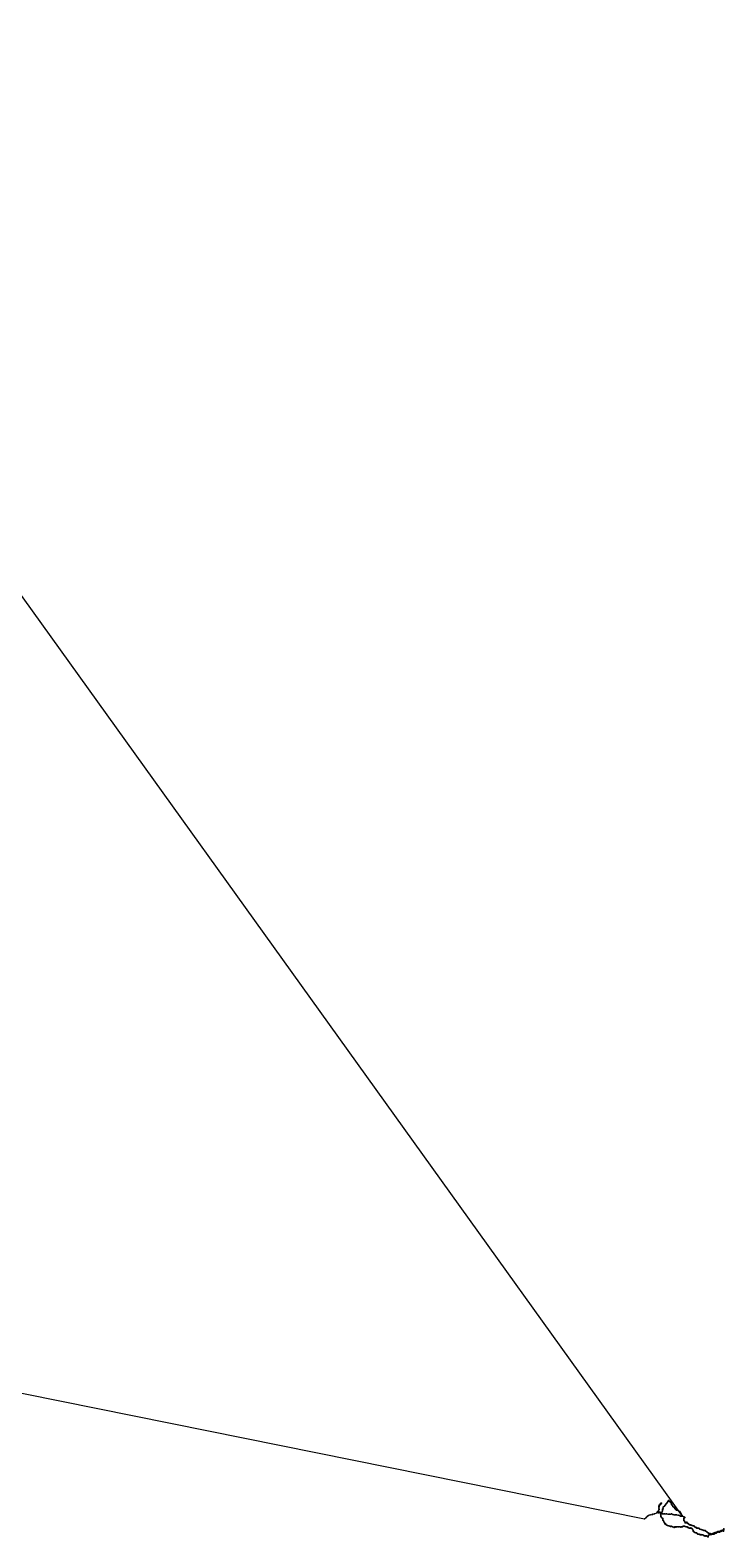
# Model space of a CAD drawing. Header units: metres. Extents: x 533996 to 558759, y 1823984 to 1869097.
# Drawn here: x 553429 to 558759, y 1834971 to 1846540 of the extents above; entities that cross this region are included whole.
import ezdxf

# ---------------------------------------------------------------- set-up
doc = ezdxf.new("R2010")
doc.units = ezdxf.units.M
doc.header["$MEASUREMENT"] = 0
doc.layers.add('Unknown Line Type', color=7, linetype='Continuous')
doc.layers.add('Unknown Point Feature', color=7, linetype='Continuous')

msp = doc.modelspace()

# ---------------------------------------------------------------- linework, layer by layer
at = {"layer": 'Unknown Line Type', "color": 4, "true_color": 0x00ffff}
msp.add_polyline3d([(543580, 1838047, 365), (558150, 1835109, 301), (558161, 1835120, 304), (558169, 1835127, 304), (558171, 1835130, 305), (558179, 1835135, 305), (558192, 1835141, 306), (558209, 1835144, 303), (558210, 1835144, 303), (558213, 1835145, 303), (558226, 1835148, 302), (558243, 1835156, 300), (558248, 1835160, 301), (558247, 1835160, 305), (558247, 1835159, 302), (558250, 1835162, 301), (558249, 1835163, 301), (558249, 1835163, 302), (558250, 1835163, 303), (558251, 1835162, 304), (558253, 1835163, 306), (558251, 1835162, 304), (558254, 1835161, 304), (558255, 1835161, 304), (558263, 1835157, 302), (558266, 1835157, 302), (558267, 1835157, 302), (558265, 1835157, 301), (558268, 1835158, 301), (558267, 1835160, 300), (558269, 1835157, 300), (558270, 1835157, 300), (558271, 1835159, 299), (558271, 1835158, 300), (558274, 1835154, 298), (558279, 1835151, 299), (558288, 1835149, 301), (558298, 1835149, 303), (558306, 1835149, 302), (558318, 1835148, 301), (558332, 1835146, 302), (558342, 1835145, 301), (558351, 1835146, 303), (558356, 1835147, 303), (558368, 1835143, 301), (558378, 1835141, 300), (558388, 1835141, 299), (558395, 1835139, 299), (558407, 1835137, 300), (558417, 1835135, 301), (558425, 1835131, 300), (558433, 1835130, 298), (558442, 1835129, 301), (558452, 1835125, 301), (558457, 1835122, 301), (558457, 1835120, 300), (558458, 1835120, 299), (558455, 1835121, 301), (558453, 1835119, 300), (558453, 1835115, 300), (558451, 1835111, 301), (558451, 1835107, 300), (558451, 1835102, 301), (558452, 1835100, 302), (558452, 1835096, 302), (558453, 1835093, 301), (558460, 1835086, 300), (558462, 1835081, 300), (558462, 1835081, 300), (558462, 1835080, 301), (558465, 1835081, 301), (558467, 1835078, 300), (558470, 1835080, 301), (558472, 1835080, 301), (558474, 1835081, 299), (558474, 1835083, 299), (558472, 1835082, 299), (558473, 1835081, 298), (558476, 1835080, 302), (558480, 1835076, 303), (558483, 1835073, 301), (558485, 1835073, 302), (558490, 1835068, 299), (558496, 1835064, 300), (558503, 1835063, 301), (558506, 1835062, 300), (558510, 1835060, 299), (558516, 1835059, 300), (558522, 1835056, 300), (558527, 1835057, 302), (558531, 1835053, 302), (558535, 1835049, 299), (558538, 1835046, 299), (558543, 1835043, 301), (558548, 1835042, 302), (558551, 1835039, 300), (558558, 1835038, 299), (558562, 1835038, 299), (558566, 1835038, 302), (558569, 1835035, 299), (558575, 1835030, 300), (558584, 1835027, 302), (558591, 1835025, 303), (558593, 1835024, 302), (558599, 1835023, 301), (558604, 1835021, 301), (558609, 1835021, 299), (558614, 1835019, 301), (558616, 1835019, 299), (558619, 1835017, 299), (558621, 1835015, 298), (558627, 1835010, 299), (558632, 1835005, 299), (558638, 1835001, 299), (558641, 1835000, 299), (558646, 1834998, 300), (558653, 1834997, 299), (558660, 1834995, 300), (558665, 1834993, 300), (558671, 1834993, 299), (558675, 1834992, 300), (558682, 1834993, 299), (558687, 1834995, 296), (558691, 1834999, 298), (558695, 1835001, 300), (558701, 1835000, 302), (558700, 1835004, 302), (558705, 1835004, 301), (558707, 1835009, 302), (558712, 1835011, 302), (558717, 1835011, 302), (558720, 1835013, 300), (558726, 1835013, 301), (558731, 1835015, 301), (558735, 1835015, 301), (558739, 1835019, 302), (558742, 1835019, 302), (558745, 1835017, 301), (558755, 1835016, 299), (558757, 1835019, 298), (558759, 1835024, 296), (558758, 1835032, 301), (558758, 1835031, 301), (558755, 1835028, 300), (558750, 1835023, 301), (558750, 1835021, 300), (558746, 1835019, 300), (558743, 1835017, 302), (558741, 1835016, 303), (558736, 1835013, 303), (558729, 1835010, 302), (558728, 1835009, 301), (558725, 1835008, 301), (558716, 1835008, 300), (558712, 1835008, 299), (558705, 1835007, 299), (558700, 1835004, 300), (558699, 1835005, 301), (558696, 1835004, 302), (558691, 1835004, 304), (558688, 1835003, 303), (558684, 1835000, 302), (558680, 1834999, 301), (558675, 1834997, 301), (558672, 1834995, 302), (558668, 1834994, 301), (558663, 1834990, 300), (558659, 1834990, 302), (558650, 1834987, 302), (558645, 1834987, 307), (558642, 1834984, 305), (558639, 1834976, 305), (558637, 1834975, 301), (558638, 1834971, 300), (558635, 1834972, 299), (558629, 1834977, 302), (558625, 1834979, 302), (558622, 1834979, 299), (558619, 1834978, 302), (558616, 1834977, 302), (558616, 1834977, 300), (558614, 1834979, 297), (558607, 1834980, 299), (558602, 1834984, 300), (558596, 1834987, 299), (558593, 1834986, 297), (558591, 1834987, 299), (558588, 1834987, 299), (558582, 1834989, 299), (558581, 1834987, 298), (558577, 1834987, 297), (558570, 1834991, 298), (558563, 1834991, 296), (558559, 1834991, 295), (558556, 1834994, 294), (558554, 1834996, 298), (558554, 1834997, 298), (558549, 1835001, 298), (558543, 1835003, 299), (558535, 1835005, 298), (558531, 1835008, 299), (558528, 1835012, 301), (558527, 1835012, 295), (558523, 1835016, 295), (558522, 1835020, 293), (558521, 1835026, 292), (558517, 1835030, 292), (558512, 1835036, 294), (558509, 1835039, 294), (558506, 1835040, 294), (558501, 1835039, 297), (558496, 1835039, 299), (558492, 1835039, 301), (558487, 1835042, 304), (558482, 1835044, 298), (558476, 1835047, 298), (558470, 1835047, 298), (558461, 1835050, 301), (558457, 1835052, 302), (558452, 1835052, 298), (558446, 1835052, 297), (558441, 1835049, 297), (558434, 1835048, 295), (558429, 1835046, 296), (558423, 1835047, 295), (558414, 1835047, 294), (558407, 1835047, 295), (558398, 1835048, 294), (558392, 1835047, 293), (558389, 1835046, 293), (558386, 1835048, 294), (558383, 1835048, 295), (558377, 1835044, 298), (558375, 1835046, 300), (558365, 1835049, 295), (558358, 1835050, 295), (558354, 1835052, 298), (558350, 1835051, 298), (558345, 1835053, 298), (558336, 1835056, 298), (558327, 1835059, 297), (558320, 1835061, 295), (558314, 1835066, 296), (558313, 1835068, 298), (558311, 1835070, 298), (558306, 1835071, 301), (558305, 1835077, 302), (558301, 1835083, 306), (558297, 1835087, 301), (558296, 1835093, 299), (558295, 1835095, 298), (558292, 1835098, 295), (558290, 1835099, 293), (558290, 1835107, 295), (558289, 1835111, 293), (558282, 1835118, 296), (558278, 1835126, 296), (558276, 1835126, 297), (558275, 1835127, 300), (558274, 1835132, 301), (558275, 1835140, 302), (558274, 1835144, 300), (558273, 1835148, 301), (558273, 1835151, 302), (558273, 1835155, 302), (558271, 1835158, 302), (558257, 1835166, 304), (558256, 1835172, 305), (558261, 1835182, 306), (558261, 1835184, 307), (558259, 1835206, 305), (558261, 1835210, 304), (558263, 1835214, 303), (558269, 1835223, 302), (558274, 1835223, 300), (558275, 1835222, 300), (558274, 1835222, 301), (558274, 1835222, 302), (558275, 1835222, 302), (558280, 1835229, 304), (558278, 1835230, 302), (558277, 1835230, 302), (558273, 1835227, 302), (558266, 1835214, 302), (558265, 1835213, 302), (558262, 1835210, 302), (558260, 1835186, 304), (558256, 1835174, 305), (558257, 1835164, 305), (558258, 1835156, 307), (558259, 1835157, 307), (558267, 1835157, 307), (558273, 1835159, 304), (558274, 1835154, 303), (558280, 1835157, 300), (558286, 1835163, 300), (558288, 1835171, 301), (558287, 1835179, 301), (558288, 1835184, 301), (558293, 1835187, 302), (558292, 1835198, 299), (558295, 1835201, 297), (558302, 1835208, 295), (558306, 1835213, 295), (558310, 1835216, 297), (558314, 1835222, 298), (558318, 1835226, 299), (558320, 1835231, 297), (558326, 1835238, 297), (558328, 1835242, 296), (558330, 1835246, 297), (558334, 1835251, 296), (558335, 1835250, 297), (558339, 1835246, 298), (558343, 1835242, 297), (558347, 1835239, 297), (558349, 1835236, 296), (558353, 1835233, 296), (558357, 1835226, 299), (558357, 1835220, 298), (558361, 1835215, 298), (558365, 1835211, 296), (558368, 1835205, 296), (558374, 1835199, 295), (558379, 1835194, 296), (558383, 1835190, 295), (558386, 1835186, 296), (558389, 1835181, 295), (558395, 1835175, 297), (558402, 1835175, 297), (558411, 1835171, 300), (558421, 1835166, 302), (558423, 1835161, 302), (558427, 1835157, 301), (558427, 1835154, 301), (558431, 1835149, 302), (558430, 1835145, 301), (558433, 1835141, 299), (558438, 1835136, 297), (558442, 1835129, 299), (558442, 1835129, 299), (534041, 1869090, 423)], dxfattribs=at)
at = {"layer": 'Unknown Point Feature'}
for p in [(558259, 1835206, 305), (558261, 1835210, 304), (558262, 1835210, 302), (558263, 1835214, 303), (558265, 1835213, 302), (558266, 1835214, 302), (558269, 1835223, 302), (558273, 1835227, 302), (558274, 1835223, 300), (558274, 1835222, 301), (558274, 1835222, 302), (558275, 1835222, 300), (558275, 1835222, 302), (558277, 1835230, 302), (558278, 1835230, 302), (558280, 1835229, 304), (558292, 1835198, 299), (558295, 1835201, 297), (558302, 1835208, 295), (558306, 1835213, 295), (558310, 1835216, 297), (558314, 1835222, 298), (558318, 1835226, 299), (558320, 1835231, 297), (558326, 1835238, 297), (558328, 1835242, 296), (558330, 1835246, 297), (558334, 1835251, 296), (558335, 1835250, 297), (558339, 1835246, 298), (558343, 1835242, 297), (558347, 1835239, 297), (558349, 1835236, 296), (558353, 1835233, 296), (558357, 1835226, 299), (558357, 1835220, 298), (558361, 1835215, 298), (558365, 1835211, 296), (558368, 1835205, 296), (558374, 1835199, 295), (558379, 1835194, 296), (558150, 1835109, 301), (558161, 1835120, 304), (558169, 1835127, 304), (558171, 1835130, 305), (558179, 1835135, 305), (558192, 1835141, 306), (558209, 1835144, 303), (558210, 1835144, 303), (558213, 1835145, 303), (558226, 1835148, 302), (558243, 1835156, 300), (558247, 1835160, 305), (558247, 1835159, 302), (558248, 1835160, 301), (558249, 1835163, 301), (558249, 1835163, 302), (558250, 1835163, 303), (558250, 1835162, 301), (558251, 1835162, 304), (558251, 1835162, 304), (558253, 1835163, 306), (558254, 1835161, 304), (558255, 1835161, 304), (558256, 1835174, 305), (558256, 1835172, 305), (558257, 1835166, 304), (558257, 1835164, 305), (558258, 1835156, 307), (558259, 1835157, 307), (558260, 1835186, 304), (558261, 1835184, 307), (558261, 1835182, 306), (558263, 1835157, 302), (558265, 1835157, 301), (558266, 1835157, 302), (558267, 1835160, 300), (558267, 1835157, 302), (558267, 1835157, 307), (558268, 1835158, 301), (558269, 1835157, 300), (558270, 1835157, 300), (558271, 1835159, 299), (558271, 1835158, 300), (558271, 1835158, 302), (558273, 1835159, 304), (558273, 1835155, 302), (558273, 1835151, 302), (558273, 1835148, 301), (558274, 1835154, 298), (558274, 1835154, 303), (558274, 1835144, 300), (558274, 1835132, 301), (558275, 1835140, 302), (558275, 1835127, 300), (558276, 1835126, 297), (558278, 1835126, 296), (558279, 1835151, 299), (558280, 1835157, 300), (558282, 1835118, 296), (558286, 1835163, 300), (558287, 1835179, 301), (558288, 1835184, 301), (558288, 1835171, 301), (558288, 1835149, 301), (558289, 1835111, 293), (558290, 1835107, 295), (558290, 1835099, 293), (558292, 1835098, 295), (558293, 1835187, 302), (558295, 1835095, 298), (558296, 1835093, 299), (558297, 1835087, 301), (558298, 1835149, 303), (558301, 1835083, 306), (558305, 1835077, 302), (558306, 1835149, 302), (558318, 1835148, 301), (558332, 1835146, 302), (558342, 1835145, 301), (558351, 1835146, 303), (558356, 1835147, 303), (558368, 1835143, 301), (558378, 1835141, 300), (558383, 1835190, 295), (558386, 1835186, 296), (558388, 1835141, 299), (558389, 1835181, 295), (558395, 1835175, 297), (558395, 1835139, 299), (558402, 1835175, 297), (558407, 1835137, 300), (558411, 1835171, 300), (558417, 1835135, 301), (558421, 1835166, 302), (558423, 1835161, 302), (558425, 1835131, 300), (558427, 1835157, 301), (558427, 1835154, 301), (558430, 1835145, 301), (558431, 1835149, 302), (558433, 1835141, 299), (558433, 1835130, 298), (558438, 1835136, 297), (558442, 1835129, 301), (558442, 1835129, 299), (558442, 1835129, 299), (558451, 1835111, 301), (558451, 1835107, 300), (558451, 1835102, 301), (558452, 1835125, 301), (558452, 1835100, 302), (558452, 1835096, 302), (558453, 1835119, 300), (558453, 1835115, 300), (558453, 1835093, 301), (558455, 1835121, 301), (558457, 1835122, 301), (558457, 1835120, 300), (558458, 1835120, 299), (558460, 1835086, 300), (558462, 1835081, 300), (558462, 1835081, 300), (558462, 1835080, 301), (558465, 1835081, 301), (558467, 1835078, 300), (558470, 1835080, 301), (558472, 1835082, 299), (558472, 1835080, 301), (558473, 1835081, 298), (558474, 1835083, 299), (558474, 1835081, 299), (558476, 1835080, 302), (558480, 1835076, 303), (558306, 1835071, 301), (558311, 1835070, 298), (558313, 1835068, 298), (558314, 1835066, 296), (558320, 1835061, 295), (558327, 1835059, 297), (558336, 1835056, 298), (558345, 1835053, 298), (558350, 1835051, 298), (558354, 1835052, 298), (558358, 1835050, 295), (558365, 1835049, 295), (558375, 1835046, 300), (558377, 1835044, 298), (558383, 1835048, 295), (558386, 1835048, 294), (558389, 1835046, 293), (558392, 1835047, 293), (558398, 1835048, 294), (558407, 1835047, 295), (558414, 1835047, 294), (558423, 1835047, 295), (558429, 1835046, 296), (558434, 1835048, 295), (558441, 1835049, 297), (558446, 1835052, 297), (558452, 1835052, 298), (558457, 1835052, 302), (558461, 1835050, 301), (558470, 1835047, 298), (558476, 1835047, 298), (558482, 1835044, 298), (558483, 1835073, 301), (558485, 1835073, 302), (558487, 1835042, 304), (558490, 1835068, 299), (558492, 1835039, 301), (558496, 1835064, 300), (558496, 1835039, 299), (558501, 1835039, 297), (558503, 1835063, 301), (558506, 1835062, 300), (558506, 1835040, 294), (558509, 1835039, 294), (558510, 1835060, 299), (558512, 1835036, 294), (558516, 1835059, 300), (558517, 1835030, 292), (558521, 1835026, 292), (558522, 1835056, 300), (558522, 1835020, 293), (558523, 1835016, 295), (558527, 1835057, 302), (558527, 1835012, 295), (558528, 1835012, 301), (558531, 1835053, 302), (558531, 1835008, 299), (558535, 1835049, 299), (558535, 1835005, 298), (558538, 1835046, 299), (558543, 1835043, 301), (558543, 1835003, 299), (558548, 1835042, 302), (558549, 1835001, 298), (558551, 1835039, 300), (558554, 1834997, 298), (558554, 1834996, 298), (558556, 1834994, 294), (558558, 1835038, 299), (558559, 1834991, 295), (558562, 1835038, 299), (558563, 1834991, 296), (558566, 1835038, 302), (558569, 1835035, 299), (558570, 1834991, 298), (558575, 1835030, 300), (558577, 1834987, 297), (558581, 1834987, 298), (558582, 1834989, 299), (558584, 1835027, 302), (558588, 1834987, 299), (558591, 1835025, 303), (558591, 1834987, 299), (558593, 1835024, 302), (558593, 1834986, 297), (558596, 1834987, 299), (558599, 1835023, 301), (558602, 1834984, 300), (558604, 1835021, 301), (558607, 1834980, 299), (558609, 1835021, 299), (558614, 1835019, 301), (558614, 1834979, 297), (558616, 1835019, 299), (558616, 1834977, 302), (558616, 1834977, 300), (558619, 1835017, 299), (558619, 1834978, 302), (558621, 1835015, 298), (558622, 1834979, 299), (558625, 1834979, 302), (558627, 1835010, 299), (558629, 1834977, 302), (558632, 1835005, 299), (558635, 1834972, 299), (558637, 1834975, 301), (558638, 1835001, 299), (558638, 1834971, 300), (558639, 1834976, 305), (558641, 1835000, 299), (558642, 1834984, 305), (558645, 1834987, 307), (558646, 1834998, 300), (558650, 1834987, 302), (558653, 1834997, 299), (558659, 1834990, 302), (558660, 1834995, 300), (558663, 1834990, 300), (558665, 1834993, 300), (558668, 1834994, 301), (558671, 1834993, 299), (558672, 1834995, 302), (558675, 1834997, 301), (558675, 1834992, 300), (558680, 1834999, 301), (558682, 1834993, 299), (558684, 1835000, 302), (558687, 1834995, 296), (558688, 1835003, 303), (558691, 1835004, 304), (558691, 1834999, 298), (558695, 1835001, 300), (558696, 1835004, 302), (558699, 1835005, 301), (558700, 1835004, 302), (558700, 1835004, 300), (558701, 1835000, 302), (558705, 1835007, 299), (558705, 1835004, 301), (558707, 1835009, 302), (558712, 1835011, 302), (558712, 1835008, 299), (558716, 1835008, 300), (558717, 1835011, 302), (558720, 1835013, 300), (558725, 1835008, 301), (558726, 1835013, 301), (558728, 1835009, 301), (558729, 1835010, 302), (558731, 1835015, 301), (558735, 1835015, 301), (558736, 1835013, 303), (558739, 1835019, 302), (558741, 1835016, 303), (558742, 1835019, 302), (558743, 1835017, 302), (558745, 1835017, 301), (558746, 1835019, 300), (558750, 1835023, 301), (558750, 1835021, 300), (558755, 1835028, 300), (558755, 1835016, 299), (558757, 1835019, 298), (558758, 1835032, 301), (558758, 1835031, 301), (558759, 1835024, 296)]:
    msp.add_point(p, dxfattribs=at)

doc.saveas('drawing.dxf')
